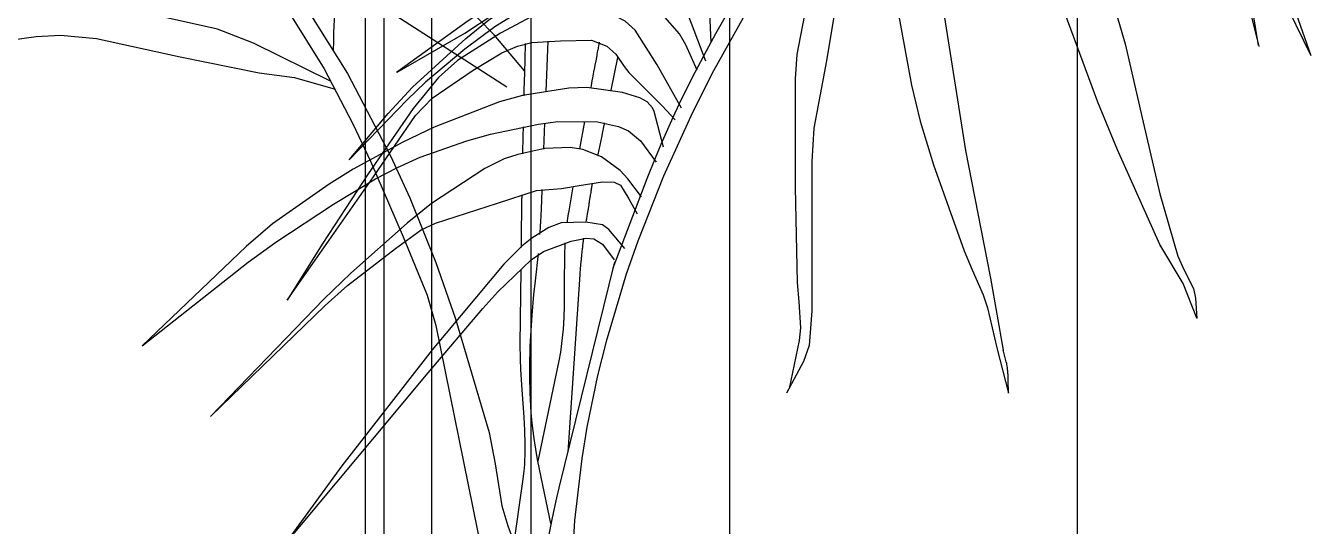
# Model space of a CAD drawing. Header units: metres. Extents: x -28 to 260, y 30 to 125.
# Drawn here: x 209.563 to 210.264, y 88.968 to 89.241 of the extents above; entities that cross this region are included whole.
import ezdxf

# ---------------------------------------------------------------- set-up
doc = ezdxf.new("R2010")
doc.units = ezdxf.units.M
doc.header["$LTSCALE"] = 0.01
doc.header["$MEASUREMENT"] = 0
doc.layers.add('0.10', color=2, linetype='Continuous')
doc.layers.add('0.45', color=4, linetype='Continuous')

# ---------------------------------------------------------------- blocks, each defined once
blk = doc.blocks.new('palmita')
at = {"color": 1, "linetype": 'Continuous'}
for points in [[(82.35, 892.16), (98.85, 911.86), (107.75, 920.92), (120.79, 931.86), (127.25, 937.39), (175.23, 980.61), (186.35, 991.65), (205.81, 1016.16), (222.65, 1042.93), (243.23, 1080.08), (253.57, 1098.48), (306.74, 1190), (330.94, 1236.97), (358.35, 1294.92)], [(357.98, 1294.12), (303.52, 1150.54), (296.43, 1133.11), (280.13, 1099.3), (261.65, 1066.5), (221.26, 1002.22), (196.45, 964.54), (182.49, 947.17), (166.55, 932.04), (157.61, 925.61), (92, 883.37)], [(612.41, 1177.99), (511.02, 1150.02), (484.16, 1142), (431.17, 1123.33), (419.07, 1118.46), (395.62, 1107.33), (373.02, 1094.55), (358.35, 1085.2), (329.77, 1064.85), (301.18, 1041.3), (283.37, 1024.58), (249.92, 988.57), (216.04, 946.64), (200.43, 924.9), (178.95, 890.69), (155.38, 845.83), (144.91, 822.91), (130.78, 787.72), (120.04, 757.03), (101.63, 694.91), (98.41, 677.89), (94.73, 655.08), (91.5, 644.06), (75.2, 600.86)], [(607.34, 1170.36), (512.28, 1142.39), (454.61, 1123.75), (426.1, 1113.15), (416.93, 1109.28), (399.31, 1100.2), (382.46, 1089.69), (350.05, 1066.12), (308.24, 1031.9), (288.49, 1013.75), (260.06, 984.76), (226.89, 945.97), (211.83, 925.6), (191.62, 893.23), (175.99, 863.22), (166.37, 842.95), (148.53, 801.7), (135.52, 769.83), (130.78, 753.39), (105.44, 628.81), (83.24, 522.87)], [(-346.81, 900.31), (-318.12, 981.6), (-305.34, 1025.74), (-288.3, 1084.85), (-284.46, 1093.04), (-281.6, 1096.64), (-276.23, 1101.23), (-267.76, 1105.93), (-249.96, 1111.91), (-222.66, 1118.89), (-208.79, 1121.16), (-179.93, 1123.63), (-165.48, 1124.01), (-151.99, 1124.01)], [(-129.27, 1099.09), (-195.3, 1089.83), (-209.01, 1087.2), (-235.76, 1078.44), (-247.8, 1072.2), (-255.08, 1066.96), (-268.42, 1054.23), (-281.34, 1038.49), (-286.53, 1030.12), (-291.85, 1016.49), (-302.5, 968.78), (-318.14, 905.48)], [(-318, 906.02), (-306.76, 975.19), (-306.07, 979.18), (-304.48, 987.12), (-302.7, 995.02), (-300.19, 1005.53), (-298.95, 1010.79), (-298.07, 1014.37), (-296.11, 1021.47), (-294.67, 1026.74), (-292.7, 1033.85), (-291.61, 1037.38), (-289.71, 1042.52), (-288.61, 1045), (-286.95, 1048.17), (-286.03, 1049.7), (-284.51, 1051.89), (-282.83, 1053.96), (-281.91, 1054.94), (-255.64, 1082)], [(-127.31, 1074.45), (-149.51, 1072.49), (-157.16, 1070.91), (-162.03, 1068.96), (-171.31, 1063.28), (-178.59, 1056.95), (-182.73, 1052.32), (-189.66, 1042), (-210.95, 1000.25), (-220.06, 978.72), (-238.23, 931.16), (-245.29, 906.81), (-255.04, 864.24), (-264.22, 825.12), (-273.97, 791.17), (-277.48, 783.52), (-282.59, 773.5), (-283.72, 768.16), (-284.3, 757.23)], [(-284.29, 757.26), (-276.84, 776.22), (-264.22, 797.5), (-241.08, 849.02), (-230.38, 875.16), (-204, 946.5), (-195.25, 967.09), (-175.89, 1007.48), (-163.43, 1029.02), (-155.82, 1039.12), (-151.87, 1043.09), (-142.63, 1049.47), (-129.87, 1056.32), (-123.13, 1058.11), (-117.97, 1057.53), (-107.07, 1054.08)], [(-103.63, 1046.02), (-117.97, 1046.6), (-119.79, 1046.33), (-122.63, 1044.08), (-127.72, 1031.64), (-136.06, 1009.63), (-138.61, 998.27), (-145.5, 929.24), (-158.11, 848.7), (-171.88, 779.09), (-178.76, 739.97)], [(-346.81, 900.31), (-330.18, 934.25), (-329.36, 935.95), (-328.82, 937.1), (-327.77, 939.39), (-327.26, 940.54), (-326.25, 942.86), (-325.28, 945.19), (-324.64, 946.75), (-323.4, 949.88), (-322.94, 951.05), (-322.05, 953.42), (-321.16, 955.79), (-320.58, 957.37), (-319.44, 960.54), (-317.75, 965.31), (-315.52, 971.68), (-314.4, 974.86), (-312.7, 979.62), (-311.83, 982), (-292.79, 1033.57)], [(-99.04, 1032.22), (-105.92, 1021.86), (-108.46, 1017.2), (-111.43, 1007.04), (-113.95, 974.11), (-121.41, 924.06), (-128.69, 884.43), (-133.45, 864.81), (-140.65, 840.92), (-157.54, 794.05), (-161.87, 783.73), (-167.81, 770.05), (-170.16, 762.99), (-175.32, 741.12), (-181.63, 716.45)], [(-61.29, 997.76), (-70.36, 1005.24), (-73.19, 1008.65), (-79.72, 1010.08), (-86.1, 1009.77), (-89.29, 1008.11), (-91.35, 1005.83), (-92.73, 1000.63), (-92.48, 964.11), (-90.43, 945.98), (-82.41, 897.66), (-75.52, 860.84), (-74.42, 842.82), (-74.38, 806.76), (-74.38, 761.32), (-72.9, 742.45), (-69.79, 733.7), (-60.61, 716.45)], [(-62.97, 982.53), (-74.95, 977.62), (-77.47, 975.89), (-79.44, 970.23), (-78.62, 962.7), (-75.93, 951.96), (-74.95, 947.13), (-71.28, 927.44), (-66.27, 901.15), (-65.2, 887.88), (-65.2, 828.62), (-66.34, 776.85), (-67.24, 766.25), (-68.26, 752.15), (-67.49, 745.21), (-61.94, 718.95)], [(34.02, 784.75), (15.45, 833.48), (10.99, 844.75), (7.86, 852.21), (5.72, 857.15), (1.28, 866.97), (-2.17, 874.29), (-9.35, 888.8), (-16.87, 903.14), (-22.04, 912.61), (-25.56, 918.89), (-32.71, 931.37), (-52.86, 965.6), (-63.04, 982.65)], [(-27.99, 923.18), (-29.64, 945.41), (-29.6, 963.05), (-27.34, 971.87), (-23.75, 977.58), (-20.37, 980.54), (-12.43, 983.95), (-5.31, 984.28), (-0.48, 983.58), (8.79, 980.5), (42.06, 964.39), (65, 951.16), (113.18, 919.52), (152.18, 891.33)], [(-70.84, 979.33), (-45.39, 936.45), (-20.66, 892.16), (-9.24, 869.47), (6.57, 834.77), (20.6, 799.28), (26.89, 781.26), (37.88, 744.64), (42.54, 726.05), (48.4, 697.84), (51.17, 680.9), (55.03, 647.02), (57.02, 613.12), (57.27, 545.29), (55.16, 435.82), (50.94, 381.3), (37.17, 263.3)], [(151.91, 891.53), (114.9, 912.62), (83.93, 933.33), (57.54, 946.56), (26.57, 959.21), (19.52, 961.02), (5.35, 962.66), (-3.46, 962.96), (-7.84, 960.94), (-11.62, 956.59), (-14.72, 946.56), (-18.17, 931.6), (-19.36, 907.73)], [(177.99, 843.58), (156.77, 868.89), (143.46, 883.26), (114.33, 909.74), (101.73, 920.02), (74.18, 937.93), (60.88, 944.03), (51.8, 946.95), (33.45, 951.16), (22.92, 952.35), (17.58, 951.75), (9.94, 948.28), (2.93, 941.6), (-0.5, 936.66), (-5.55, 925.85), (-16.45, 897.66)], [(186.59, 903.58), (186.5, 905.28), (186.45, 906.42), (186.39, 908.7), (186.34, 910.98), (186.28, 914.02), (186.24, 915.54), (186.15, 917.81), (186.09, 918.95), (185.98, 920.46), (185.91, 921.22), (185.8, 922.35), (185.66, 923.48), (185.58, 924.04), (185.41, 925.17), (185.31, 925.73), (185.15, 926.57), (184.72, 928.67), (184.41, 930.06), (183.77, 932.83), (183.44, 934.21), (182.76, 936.97), (181.39, 942.48), (180.72, 945.24)], [(-11.86, 892.48), (-5.55, 906.29), (-2.14, 912.29), (7.07, 922.97), (11.24, 926.54), (20.84, 931.6), (28.47, 933.8), (43.78, 935.05), (58.11, 933.87), (65.25, 932.45), (75.9, 928.72), (89.98, 921.45), (98.61, 916.1), (114.9, 903.99), (136.38, 886.02), (146.44, 876.37), (177.99, 843.58)], [(-3.25, 871.77), (9.94, 895.36), (21.98, 914.34), (27.53, 919.28), (31.95, 921.56), (41.48, 924.7), (54.32, 927.07), (60.81, 927.15), (70.16, 925.27), (78.81, 921.69), (95.4, 912.62), (118.99, 897.75), (129.24, 888.45), (143.05, 871.58), (167.67, 836.1), (192.33, 798.13), (211.83, 767.07)], [(187.83, 886.28), (230.22, 907.3), (249.86, 914.89), (291.44, 924.21), (325.17, 929.42), (342.03, 930.48), (358.07, 930), (368.76, 928.72), (390.13, 924.21), (414.77, 916.44), (426.58, 911.63), (443.85, 902.91), (466.31, 889.38), (476.97, 882.02), (491.95, 869.7), (525.68, 838.38)], [(211.83, 767.07), (164.8, 834.38), (141.86, 867.74), (132.74, 877.33), (110.31, 892.48), (94.78, 902.01), (86.22, 905.71), (78.39, 907.62), (62.7, 908.59), (45.86, 908.92), (37.47, 905.71), (32.57, 901.2), (28, 894.48), (25.42, 891.33), (7.07, 872.92), (0.19, 865.44)], [(41.64, 907.71), (41.81, 906.79), (42.04, 905.58), (42.15, 904.97), (42.26, 904.36), (42.41, 903.54), (42.49, 903.14), (42.64, 902.33), (42.84, 901.24), (42.94, 900.7), (43.17, 899.48), (43.51, 897.65), (43.97, 895.22), (44.19, 894), (44.65, 891.56), (45.25, 888.31), (45.55, 886.69), (46.01, 884.25), (46.24, 883.03)], [(70.56, 880.87), (69.44, 908.34)], [(81.96, 907.05), (81.99, 905.99), (82.02, 904.58), (82.04, 903.88), (82.06, 903.17), (82.09, 902.23), (82.1, 901.76), (82.14, 900.35), (82.15, 899.72), (82.17, 898.89), (82.19, 898.47), (82.21, 897.53), (82.23, 896.83), (82.25, 895.88), (82.27, 895.41), (82.3, 894), (82.35, 892.12), (82.38, 891.18), (82.42, 889.77), (82.47, 887.89), (82.49, 886.95), (82.64, 881.31), (82.72, 878.49)], [(525.68, 838.38), (482.58, 857.17), (476.54, 860.21), (465.34, 867.75), (443.83, 884.62), (431.98, 891.63), (413.5, 898.88), (400.89, 902.41), (375.14, 907.3), (348.67, 910.82), (335.42, 911.54), (315.8, 909.8), (270.2, 899.78), (227.1, 891.01), (207.74, 888.5), (185.62, 882.14)], [(31.64, 899.46), (35.18, 881.71)], [(6.5, 850.49), (11.66, 870.05), (12.48, 872.05), (15.4, 875.24), (19.52, 877.54), (28.86, 880.4), (48.41, 883.12), (58.12, 882.7), (83.44, 878.71), (95.97, 875.22), (131.56, 861.51), (148.74, 853.36), (175.8, 838.55), (188.89, 830.35), (219.9, 808.67), (234.2, 796.41), (290.98, 742.33)], [(290.98, 742.33), (233.05, 787.78), (217.96, 798.85), (186.59, 819.42), (163.55, 833.27), (151.61, 839.56), (139.27, 845.08), (113.75, 853.94), (100.84, 857.56), (74.75, 863.14), (64.11, 864.59), (42.63, 864.29), (31.01, 861.85), (25.6, 859.46), (19.11, 853.94), (10.51, 842.43)], [(38.83, 863.78), (38.96, 863.15), (39.13, 862.3), (39.22, 861.87), (39.48, 860.6), (39.65, 859.75), (40, 858.05), (40.25, 856.77), (40.77, 854.23), (41.8, 849.13), (42.32, 846.58)], [(49.64, 864.49), (52.28, 849.71)], [(71.81, 849.49), (71.25, 863.55)], [(83.14, 861.6), (83.18, 859.56), (83.21, 858.54), (83.24, 857.01), (83.28, 855.49), (83.29, 854.72), (83.33, 853.19), (83.34, 852.43), (83.37, 851.28), (83.4, 849.86), (83.42, 848.91), (83.44, 848.27), (83.45, 847.43), (83.46, 847)], [(18.54, 823.45), (26, 833.23), (30.09, 837.84), (40.34, 845.31), (50.51, 849.29), (57.5, 850.46), (71.31, 849.91), (86.08, 846.61), (93.37, 844.12), (104, 838.98), (133.09, 819.86), (146.44, 809.07), (177.12, 781.91), (191.75, 767.64), (253.7, 703.79)], [(253.7, 703.79), (191.18, 764.25), (178.89, 775.17), (152.75, 795.32), (138.71, 805.51), (130.96, 809.12), (97.12, 820.05), (75.9, 826.96), (62.13, 828.11), (52.54, 829.58), (39.79, 831.57), (33.45, 831.56), (30.04, 829.8), (25.42, 822.35), (20.84, 814.3)], [(45.45, 830.64), (45.49, 830.38), (45.55, 830.03), (45.58, 829.86), (45.67, 829.34), (45.73, 829), (45.8, 828.53), (45.84, 828.3), (45.93, 827.79), (45.98, 827.44), (46.06, 826.98), (46.1, 826.75), (46.15, 826.4), (46.23, 825.94), (46.27, 825.71), (46.38, 825.02), (46.46, 824.56), (46.56, 823.95), (46.61, 823.64), (46.69, 823.12), (46.75, 822.78), (46.82, 822.32), (46.86, 822.08), (47.03, 821.05), (47.14, 820.36), (47.21, 819.9), (47.31, 819.28), (47.36, 818.97), (47.47, 818.28), (47.7, 816.9), (48.14, 814.13), (48.37, 812.75), (48.51, 811.83), (48.59, 811.37), (48.7, 810.68), (48.87, 809.64)], [(55.96, 828.96), (57.11, 822.38), (57.68, 819.09), (58.26, 815.8), (58.54, 814.16), (58.63, 813.61), (58.69, 813.25), (58.73, 813.01), (58.81, 812.53), (58.86, 812.16), (58.97, 811.44), (59.08, 810.71), (59.15, 810.22), (59.28, 809.25)], [(73.97, 802.88), (73.92, 803.56), (73.85, 804.48), (73.82, 804.94), (73.72, 806.31), (73.66, 807.23), (73.62, 807.84), (73.56, 808.65), (73.54, 809.06), (73.45, 810.44), (73.4, 811.35), (73.36, 811.97), (73.32, 812.78), (73.29, 813.19), (73.24, 814.1), (73.21, 814.72), (73.17, 815.53), (73.15, 815.94), (73.12, 816.55), (73.08, 817.37), (73.06, 817.77), (73.01, 819), (72.97, 819.81), (72.95, 820.36), (72.92, 821.08), (72.91, 821.44), (72.67, 827.41)], [(83.88, 824.54), (83.9, 823.48), (83.9, 823.01), (83.91, 822.38), (83.92, 822.06), (83.93, 821.35), (83.94, 820.65), (83.95, 819.7), (83.96, 819.23), (83.96, 818.76), (83.97, 818.13), (83.97, 817.82), (83.98, 817.19), (83.99, 816.35), (84, 815.93), (84.01, 814.99), (84.02, 814.28), (84.04, 813.34), (84.04, 812.87), (84.06, 811.45), (84.09, 809.57), (84.1, 808.62), (84.11, 807.68), (84.13, 806.42), (84.14, 805.79), (84.19, 802.02), (84.21, 800.13), (84.23, 799.19), (84.24, 797.93), (84.25, 797.3), (84.27, 795.89)], [(27.72, 795.32), (36.32, 805.67), (39.89, 808.14), (48.94, 809.7), (62.44, 809.26), (69.01, 806.82), (78.31, 800.95), (83.82, 796.6), (93.68, 786.69), (132.68, 740.09), (182, 676.81), (214.7, 631.99)], [(214.15, 632.74), (164.22, 692.4), (134.97, 727.49), (105.15, 762.58), (96.88, 771.77), (78.77, 789.05), (71.98, 793.67), (56.97, 799.4), (48.7, 800.88), (44.54, 800.55), (39.76, 797.68), (33.45, 789.05)], [(50.18, 800.9), (50.49, 798.3), (50.64, 796.99), (50.79, 795.69), (50.87, 795.04), (51.02, 793.74), (51.09, 793.09), (51.2, 792.11), (51.34, 790.81), (51.41, 790.16), (51.51, 789.18), (51.6, 788.2), (51.65, 787.71), (51.74, 786.84), (51.78, 786.41), (51.84, 785.76), (51.92, 784.78), (52, 783.8), (52.04, 783.31), (52.09, 782.66), (52.12, 782.33), (52.15, 781.84), (52.2, 781.1), (58.81, 684.24)], [(60.29, 798.32), (60.59, 791.17), (60.74, 776.81), (60.81, 764.05), (60.98, 757.68), (61.32, 751.34), (61.57, 748.18), (62.28, 741.88), (62.74, 738.75), (63.61, 734.07), (75.02, 679.4)], [(67.97, 645.31), (75.02, 679.4), (75.82, 683.51), (77.16, 691.77), (78.18, 700.08), (78.68, 705.64), (78.95, 709.36), (79.32, 716.81), (79.49, 725.22), (79.48, 730.84), (79.19, 742.08), (78.92, 747.71), (78.17, 758.96), (77.19, 770.18), (76.44, 777.65), (74.79, 792.5)], [(33.19, 788.1), (63.61, 664.79), (64.91, 659.38), (67.3, 648.53), (69.46, 637.63), (70.77, 630.34), (73.13, 615.71), (74.69, 604.69), (75.65, 597.33), (77.4, 582.58), (79.71, 560.41), (83.89, 516.05), (84.56, 508.15), (85.49, 492.3), (86.53, 471.16), (87.26, 460.62), (88.29, 450.1), (88.96, 444.86), (107.23, 314.14)], [(84.43, 783.53), (84.86, 743.32), (84.77, 734.98), (84.54, 729.42), (83.82, 718.28), (82.75, 703.43), (82.36, 696.01), (82.17, 688.61), (82.17, 684.91), (82.44, 677.54), (82.73, 673.86), (83.37, 668.35), (88.09, 635.05)], [(-181.63, 716.45), (-181.58, 717.98), (-181.56, 719.01), (-181.53, 721.06), (-181.5, 723.8), (-181.46, 725.16), (-181.4, 726.53), (-181.36, 727.21), (-181.25, 728.56), (-181.18, 729.24), (-181.06, 730.25), (-180.88, 731.34), (-180.75, 732.07), (-180.65, 732.55), (-180.43, 733.51), (-180.07, 734.95), (-179.31, 737.82), (-178.94, 739.25), (-178.76, 739.97)]]:
    blk.add_lwpolyline(points, dxfattribs=at)

msp = doc.modelspace()

# ---------------------------------------------------------------- linework, layer by layer
at = {"layer": '0.10'}
for p, q in [((209.75826, 88.32267), (209.75826, 94.67267)), ((209.78429, 88.32267), (209.78429, 94.67267)), ((209.83848, 88.32267), (209.83848, 94.67267)), ((209.94687, 88.32267), (209.94687, 94.67267)), ((210.13655, 88.32267), (210.13655, 94.67267))]:
    msp.add_line(p, q, dxfattribs=at)
at = {"layer": '0.45'}
msp.add_line((209.74817, 88.32267), (209.74817, 94.67267), dxfattribs=at)

# ---------------------------------------------------------------- block references
at = {"layer": '0.10', "xscale": -0.001, "yscale": 0.001, "zscale": 0.001}
msp.add_blockref('palmita', (209.91725, 88.32433), dxfattribs=at)

doc.saveas('drawing.dxf')
